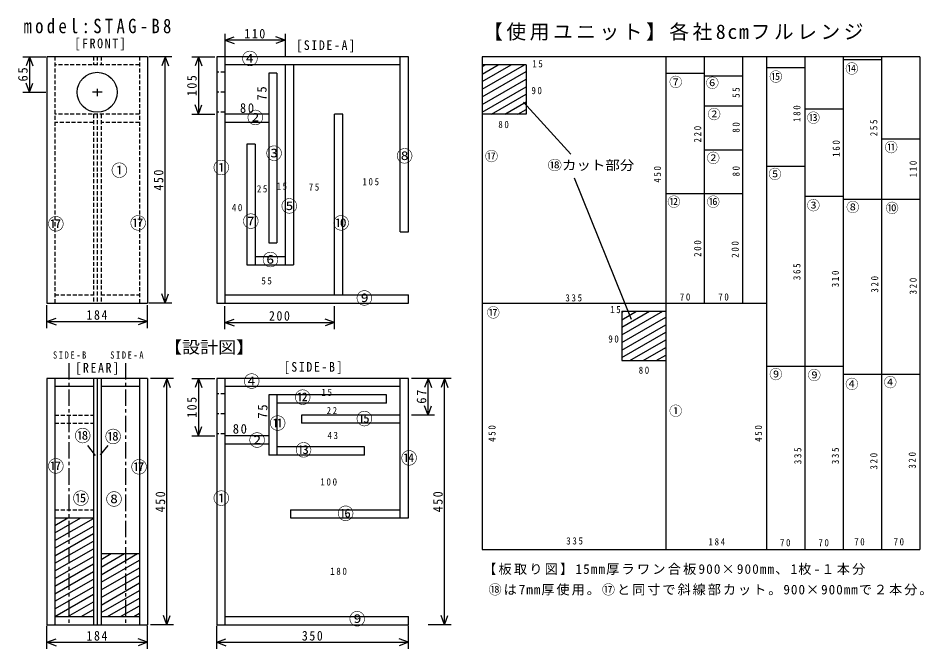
# Model space of a CAD drawing. Units: millimetres, scale not verified. Extents: x -1005 to 648, y -559 to 593.
import ezdxf
from ezdxf.enums import TextEntityAlignment as Align

# ---------------------------------------------------------------- set-up
doc = ezdxf.new("R2010")
doc.units = ezdxf.units.MM
doc.header["$LTSCALE"] = 6
doc.linetypes.add('CHAIN1', pattern=[8, 5, -1, 1, -1])
doc.linetypes.add('DASHED1', pattern=[1.8, 1.2, -0.6])
doc.layers.add('0-0', color=7, linetype='Continuous')
doc.styles.add('ＭＳ ゴシック', font='')
doc.styles.get('ＭＳ ゴシック').set_extended_font_data('MS Gothic')

msp = doc.modelspace()

# ---------------------------------------------------------------- linework, layer by layer
at = {"layer": '0-0', "color": 4}
for p, q in [((-628.057, 564.28), (-628.057, 522.28)), ((-518.057, 564.28), (-518.057, 522.28)), ((-628.057, 552.28), (-611.143, 558.436)), ((-518.057, 552.28), (-628.057, 552.28)), ((-628.057, 552.28), (-611.143, 546.123)), ((-518.057, 552.28), (-534.971, 558.436)), ((-518.057, 552.28), (-534.971, 546.123)), ((-996.793, 522.28), (-954.793, 522.28)), ((-984.793, 522.28), (-990.949, 505.365)), ((-984.793, 522.28), (-984.793, 457.28)), ((-984.793, 522.28), (-978.636, 505.365)), ((-725.098, 522.28), (-767.098, 522.28)), ((-737.098, 522.28), (-743.255, 505.365)), ((-737.098, 72.28), (-737.098, 522.28)), ((-737.098, 522.28), (-730.942, 505.365)), ((-688.321, 522.28), (-646.321, 522.28)), ((-676.321, 522.28), (-682.478, 505.365)), ((-676.321, 522.28), (-676.321, 417.28)), ((-676.321, 522.28), (-670.165, 505.365)), ((-984.793, 457.28), (-990.949, 474.194)), ((-984.793, 457.28), (-978.636, 474.194)), ((-996.793, 457.28), (-954.793, 457.28)), ((-676.321, 417.28), (-682.478, 434.194)), ((-676.321, 417.28), (-670.165, 434.194)), ((-688.321, 417.28), (-646.321, 417.28)), ((-737.098, 72.28), (-743.255, 89.194)), ((-737.098, 72.28), (-730.942, 89.194)), ((-953.161, 26.549), (-953.161, 68.549)), ((-769.161, 26.549), (-769.161, 68.549)), ((-725.098, 72.28), (-767.098, 72.28)), ((-628.057, 24.917), (-628.057, 66.917)), ((-428.057, 24.917), (-428.057, 66.917)), ((-953.161, 38.549), (-936.246, 44.706)), ((-953.161, 38.549), (-769.161, 38.549)), ((-953.161, 38.549), (-936.246, 32.393)), ((-769.161, 38.549), (-786.075, 44.706)), ((-769.161, 38.549), (-786.075, 32.393)), ((-628.057, 36.917), (-611.143, 43.073)), ((-628.057, 36.917), (-428.057, 36.917)), ((-628.057, 36.917), (-611.143, 30.761)), ((-428.057, 36.917), (-444.971, 43.073)), ((-428.057, 36.917), (-444.971, 30.761)), ((-721.834, -65.285), (-763.834, -65.285)), ((-733.834, -65.285), (-739.991, -82.199)), ((-733.834, -515.285), (-733.834, -65.285)), ((-733.834, -65.285), (-727.678, -82.199)), ((-688.321, -65.285), (-646.321, -65.285)), ((-676.321, -65.285), (-682.478, -82.199)), ((-676.321, -65.285), (-676.321, -170.285)), ((-676.321, -65.285), (-670.165, -82.199)), ((-215.254, -65.285), (-287.254, -65.285)), ((-257.254, -65.285), (-263.41, -82.199)), ((-257.254, -132.285), (-257.254, -65.285)), ((-257.254, -65.285), (-251.098, -82.199)), ((-227.254, -65.285), (-233.41, -82.199)), ((-227.254, -515.285), (-227.254, -65.285)), ((-227.254, -65.285), (-221.098, -82.199)), ((-257.254, -132.285), (-263.41, -115.371)), ((-257.254, -132.285), (-251.098, -115.371)), ((-245.254, -132.285), (-287.254, -132.285)), ((-676.321, -170.285), (-682.478, -153.371)), ((-676.321, -170.285), (-670.165, -153.371)), ((-688.321, -170.285), (-646.321, -170.285)), ((-733.834, -515.285), (-739.991, -498.371)), ((-733.834, -515.285), (-727.678, -498.371)), ((-227.254, -515.285), (-233.41, -498.371)), ((-227.254, -515.285), (-221.098, -498.371)), ((-953.161, -559.383), (-953.161, -517.383)), ((-769.161, -559.383), (-769.161, -517.383)), ((-721.834, -515.285), (-763.834, -515.285)), ((-643.057, -559.383), (-643.057, -517.383)), ((-293.057, -559.383), (-293.057, -517.383)), ((-215.254, -515.285), (-257.254, -515.285)), ((-953.161, -547.383), (-936.246, -541.227)), ((-769.161, -547.383), (-786.075, -541.227)), ((-643.057, -547.383), (-626.143, -541.227)), ((-293.057, -547.383), (-309.971, -541.227)), ((-953.161, -547.383), (-769.161, -547.383)), ((-953.161, -547.383), (-936.246, -553.54)), ((-769.161, -547.383), (-786.075, -553.54)), ((-643.057, -547.383), (-293.057, -547.383)), ((-643.057, -547.383), (-626.143, -553.54)), ((-293.057, -547.383), (-309.971, -553.54))]:
    msp.add_line(p, q, dxfattribs=at)
at = {"layer": '0-0'}
for p, q in [((-953.161, 522.28), (-953.161, 72.28)), ((-769.161, 522.28), (-953.161, 522.28)), ((-769.161, 522.28), (-769.161, 72.28)), ((-628.057, 522.28), (-628.057, 72.28)), ((-308.057, 202.28), (-308.057, 522.28)), ((-293.057, 202.28), (-293.057, 522.28)), ((-158.316, 522.28), (-158.316, -377.72)), ((640.684, 522.28), (-158.316, 522.28)), ((176.684, 522.28), (176.684, -377.72)), ((246.684, 522.28), (246.684, 72.28)), ((316.684, 522.28), (316.684, 72.28)), ((360.684, 522.28), (360.684, -377.72)), ((430.684, 522.28), (430.684, -377.72)), ((500.684, 522.28), (500.684, -377.72)), ((500.684, 517.28), (570.684, 517.28)), ((570.684, 522.28), (570.684, -377.72)), ((640.684, 522.28), (640.684, -377.72)), ((-308.057, 507.28), (-628.057, 507.28)), ((-518.057, 507.28), (-518.057, 142.28)), ((-503.057, 507.28), (-503.057, 142.28)), ((-78.316, 507.28), (-158.316, 507.28)), ((-158.316, 462.852), (-81.366, 507.28)), ((-158.316, 476.709), (-105.366, 507.28)), ((-158.316, 490.565), (-129.366, 507.28)), ((-158.316, 504.422), (-153.366, 507.28)), ((360.684, 502.28), (430.684, 502.28)), ((-533.057, 492.28), (-548.057, 492.28)), ((-548.057, 492.28), (-548.057, 182.28)), ((-533.057, 492.28), (-533.057, 182.28)), ((-158.316, 448.996), (-78.316, 495.184)), ((-158.316, 435.14), (-78.316, 481.328)), ((176.684, 492.28), (246.684, 492.28)), ((246.684, 487.28), (316.684, 487.28)), ((-861.161, 463.802), (-861.161, 450.103)), ((-158.316, 421.283), (-78.316, 467.471)), ((-852.028, 457.28), (-869.495, 457.28)), ((-141.25, 417.28), (-78.316, 453.615)), ((-117.25, 417.28), (-78.316, 439.758)), ((246.684, 432.28), (316.684, 432.28)), ((-548.057, 417.28), (-628.057, 417.28)), ((-413.057, 417.28), (-428.057, 417.28)), ((-428.057, 87.28), (-428.057, 417.28)), ((-413.057, 87.28), (-413.057, 417.28)), ((-93.25, 417.28), (-78.316, 425.902)), ((430.684, 427.28), (500.684, 427.28)), ((-548.057, 402.28), (-628.057, 402.28)), ((570.684, 372.28), (640.684, 372.28)), ((-573.057, 362.28), (-573.057, 142.28)), ((246.684, 352.28), (316.684, 352.28)), ((360.684, 322.28), (430.684, 322.28)), ((176.684, 272.28), (316.684, 272.28)), ((430.684, 267.28), (500.684, 267.28)), ((500.684, 262.28), (640.684, 262.28)), ((-308.057, 202.28), (-293.057, 202.28)), ((-548.057, 182.28), (-533.057, 182.28)), ((-573.057, 157.28), (-518.057, 157.28)), ((-588.057, 142.28), (-503.057, 142.28)), ((-628.057, 87.28), (-293.057, 87.28)), ((-293.057, 72.28), (-293.057, 87.28)), ((-953.161, 72.28), (-769.161, 72.28)), ((-643.057, 72.28), (-293.057, 72.28)), ((-158.316, 72.28), (360.684, 72.28)), ((96.684, 57.28), (176.684, 57.28)), ((96.684, 14.251), (171.212, 57.28)), ((96.684, 28.108), (147.212, 57.28)), ((96.684, 41.964), (123.212, 57.28)), ((96.684, 55.82), (99.212, 57.28)), ((96.684, 0.395), (176.684, 46.583)), ((96.684, -13.462), (176.684, 32.726)), ((96.684, -27.318), (176.684, 18.87)), ((111.327, -32.72), (176.684, 5.014)), ((135.327, -32.72), (176.684, -8.843)), ((159.327, -32.72), (176.684, -22.699)), ((360.684, -42.72), (500.684, -42.72)), ((-953.161, -65.285), (-953.161, -515.285)), ((-769.161, -65.285), (-953.161, -65.285)), ((-938.161, -65.285), (-938.161, -515.285)), ((-868.161, -65.285), (-868.161, -515.285)), ((-861.161, -65.285), (-861.161, -515.285)), ((-854.161, -65.285), (-854.161, -515.285)), ((-784.161, -65.285), (-784.161, -515.285)), ((-769.161, -65.285), (-769.161, -515.285)), ((-628.057, -65.285), (-628.057, -515.285)), ((-308.057, -320.285), (-308.057, -65.285)), ((-293.057, -320.285), (-293.057, -65.285)), ((500.684, -57.72), (640.684, -57.72)), ((-868.161, -80.285), (-938.161, -80.285)), ((-784.161, -80.285), (-854.161, -80.285)), ((-308.057, -80.285), (-628.057, -80.285)), ((-548.057, -95.285), (-548.057, -205.285)), ((-533.057, -95.285), (-533.057, -205.285)), ((-333.057, -110.285), (-533.057, -110.285)), ((-488.057, -132.285), (-488.057, -147.285)), ((-308.057, -132.285), (-488.057, -132.285)), ((-308.057, -147.285), (-488.057, -147.285)), ((-548.057, -170.285), (-628.057, -170.285)), ((-548.057, -185.285), (-628.057, -185.285)), ((-373.057, -190.285), (-533.057, -190.285)), ((-373.057, -205.285), (-373.057, -190.285)), ((-373.057, -205.285), (-548.057, -205.285)), ((-508.057, -305.285), (-308.057, -305.285)), ((-938.161, -320.285), (-868.161, -320.285)), ((-938.161, -347.658), (-890.75, -320.285)), ((-938.161, -333.801), (-914.75, -320.285)), ((-938.161, -361.514), (-868.161, -321.099)), ((-938.161, -375.37), (-868.161, -334.956)), ((-938.161, -389.227), (-868.161, -348.812)), ((-938.161, -403.083), (-868.161, -362.669)), ((-938.161, -416.94), (-868.161, -376.525)), ((-158.316, -377.72), (640.684, -377.72)), ((-938.161, -430.796), (-868.161, -390.382)), ((-854.161, -385.285), (-784.161, -385.285)), ((-854.161, -423.868), (-787.333, -385.285)), ((-854.161, -410.011), (-811.333, -385.285)), ((-854.161, -396.155), (-835.333, -385.285)), ((-938.161, -444.652), (-868.161, -404.238)), ((-854.161, -437.724), (-784.161, -397.31)), ((-854.161, -451.581), (-784.161, -411.166)), ((-938.161, -458.509), (-868.161, -418.094)), ((-854.161, -465.437), (-784.161, -425.023)), ((-938.161, -472.365), (-868.161, -431.951)), ((-938.161, -486.222), (-868.161, -445.807)), ((-854.161, -479.293), (-784.161, -438.879)), ((-938.161, -500.078), (-868.161, -459.664)), ((-854.161, -493.15), (-784.161, -452.735)), ((-914.519, -500.285), (-868.161, -473.52)), ((-842.519, -500.285), (-784.161, -466.592)), ((-890.519, -500.285), (-868.161, -487.376)), ((-818.519, -500.285), (-784.161, -480.448)), ((-794.519, -500.285), (-784.161, -494.305)), ((-938.161, -500.285), (-868.161, -500.285)), ((-854.161, -500.285), (-784.161, -500.285)), ((-628.057, -500.285), (-293.057, -500.285)), ((-293.057, -515.285), (-293.057, -500.285)), ((-953.161, -515.285), (-769.161, -515.285)), ((-643.057, -515.285), (-293.057, -515.285))]:
    msp.add_line(p, q, dxfattribs=at)
at = {"layer": '0-0', "linetype": 'DASHED1'}
for p, q in [((-938.161, 522.28), (-938.161, 72.28)), ((-868.161, 522.28), (-868.161, 507.28)), ((-861.161, 522.28), (-861.161, 507.28)), ((-854.161, 522.28), (-854.161, 507.28)), ((-784.161, 522.28), (-784.161, 72.28)), ((-784.161, 507.28), (-938.161, 507.28)), ((-628.057, 493.78), (-643.057, 493.78)), ((-628.057, 457.28), (-643.057, 457.28)), ((-784.161, 417.28), (-938.161, 417.28)), ((-868.161, 417.28), (-868.161, 72.28)), ((-861.161, 417.28), (-861.161, 72.28)), ((-854.161, 417.28), (-854.161, 72.28)), ((-628.057, 420.78), (-643.057, 420.78)), ((-868.161, 402.28), (-938.161, 402.28)), ((-784.161, 402.28), (-854.161, 402.28)), ((-938.161, 87.28), (-868.161, 87.28)), ((-854.161, 87.28), (-784.161, 87.28)), ((-628.057, -93.785), (-643.057, -93.785)), ((-628.057, -130.285), (-643.057, -130.285)), ((-938.161, -132.285), (-868.161, -132.285)), ((-938.161, -147.285), (-868.161, -147.285)), ((-628.057, -166.785), (-643.057, -166.785)), ((-938.161, -305.285), (-868.161, -305.285))]:
    msp.add_line(p, q, dxfattribs=at)
at = {"layer": '0-0', "color": 5}
for p, q in [((-83.238, 439.041), (3.264, 344.378)), ((114.249, 42.435), (9.793, 300.311)), ((-864.206, -206.02), (-878.366, -188.111)), ((-841.715, -188.111), (-855.876, -205.187))]:
    msp.add_line(p, q, dxfattribs=at)
at = {"layer": '0-0', "color": 6, "linetype": 'CHAIN1'}
for p, q in [((-913.161, -37.539), (-913.161, -515.285)), ((-809.161, -37.539), (-809.161, -515.285))]:
    msp.add_line(p, q, dxfattribs=at)
at = {"layer": '0-0'}
for points in [[(-293.057, 522.28), (-643.057, 522.28), (-643.057, 72.28)], [(-78.316, 507.28), (-78.316, 417.28), (-158.316, 417.28)], [(-573.057, 362.28), (-588.057, 362.28), (-588.057, 142.28)], [(96.684, 57.28), (96.684, -32.72), (176.684, -32.72)], [(-293.057, -65.285), (-643.057, -65.285), (-643.057, -515.285)], [(-333.057, -110.285), (-333.057, -95.285), (-548.057, -95.285)], [(-508.057, -305.285), (-508.057, -320.285), (-293.057, -320.285)]]:
    msp.add_lwpolyline(points, dxfattribs=at)
msp.add_circle((-861.161, 457.28), 36.5, dxfattribs=at)

# ---------------------------------------------------------------- texts
at = {"layer": '0-0', "color": 5, "style": 'ＭＳ ゴシック'}
for s, p in [('④', (-597.358, 501.062)), ('②', (-587.565, 393.342)), ('③', (-553.29, 328.057)), ('⑧', (-315, 323.161)), ('①', (-649.585, 301.943)), ('①', (-835.648, 297.047)), ('⑤', (-525.544, 231.762)), ('⑰', (-801.373, 200.751)), ('⑦', (-595.725, 204.016)), ('⑩', (-430.881, 200.751)), ('⑰', (-951.528, 199.119)), ('⑥', (-559.819, 133.834)), ('⑨', (-388.446, 63.653)), ('④', (-594.093, -88.135)), ('⑫', (-501.062, -117.513)), ('⑮', (-388.446, -156.684)), ('⑪', (-546.762, -164.845)), ('⑱', (-902.565, -187.694)), ('⑱', (-847.073, -189.326)), ('②', (-584.301, -195.855)), ('⑬', (-499.43, -213.808)), ('⑭', (-306.839, -228.497)), ('⑰', (-951.528, -243.187)), ('⑰', (-799.741, -244.819)), ('⑮', (-905.829, -301.943)), ('⑧', (-845.44, -303.575)), ('①', (-649.585, -301.943)), ('⑯', (-422.72, -329.689)), ('⑨', (-401.503, -522.28))]:
    msp.add_text(s, height=21.99, dxfattribs=at).set_placement(p, align=Align.BOTTOM_LEFT)
at = {"layer": '0-0', "style": 'ＭＳ ゴシック'}
for s, p in [('⑮', (365.596, 471.684)), ('⑭', (504.326, 486.373)), ('⑦', (182.798, 461.891)), ('⑥', (249.715, 460.259)), ('②', (252.979, 403.135)), ('⑬', (434.145, 396.606)), ('⑪', (576.14, 342.746)), ('⑰', (-153.42, 326.425)), ('②', (251.347, 323.161)), ('⑤', (363.964, 293.782)), ('⑫', (179.534, 243.187)), ('⑯', (251.347, 243.187)), ('③', (434.145, 236.658)), ('⑧', (505.959, 233.394)), ('⑩', (577.772, 231.762)), ('⑰', (-150.155, 40.803)), ('⑨', (365.596, -71.813)), ('⑨', (435.777, -73.446)), ('④', (504.326, -89.767)), ('④', (574.508, -86.503)), ('①', (182.798, -138.731))]:
    msp.add_text(s, height=17.6, dxfattribs=at).set_placement(p, align=Align.BOTTOM_LEFT)
at = {"layer": '0-0', "style": 'ＭＳ ゴシック', "width": 1.1}
for s, height, p in [('⑱カット部分', 17.6, (-39.171, 310.104)), ('【設計図】', 21.99, (-739.352, -26.114))]:
    msp.add_text(s, height=height, dxfattribs=at).set_placement(p, align=Align.BOTTOM_LEFT)
at = {"layer": '0-0', "color": 5, "char_height": 26.39, "attachment_point": 7, "style": 'ＭＳ ゴシック'}
for s, insert in [('\\T1.39;\\W0.85;model:STAG-B8', (-995.596, 564.715)), ('\\T1.18;【使用ユニット】各社8cmフルレンジ', (-156.684, 551.658))]:
    msp.add_mtext(s, dxfattribs=dict(at, insert=insert))
at = {"layer": '0-0', "attachment_point": 7, "style": 'ＭＳ ゴシック'}
for s, insert, char_height in [('\\T1.27;\\W0.9;110', (-592.557, 555.28), 17.6), ('\\T1.28;\\W0.9;[FRONT]', (-902.565, 533.705), 17.6), ('\\T1.28;\\W0.9;[SIDE-A]', (-497.798, 530.44), 17.6), ('\\T1.36;\\W0.9;15', (-66.917, 502.694), 13.2), ('\\T1.36;\\W0.9;90', (-68.549, 453.731), 13.2), ('\\T1.27;\\W0.95;80', (-600.622, 419.456), 17.6), ('\\T1.36;\\W0.9;80', (-128.938, 391.71), 13.2), ('\\T1.38;\\W0.9;105', (-377.021, 287.254), 13.2), ('\\T1.36;\\W0.9;25', (-569.611, 274.197), 13.2), ('\\T1.36;\\W0.9;15', (-533.705, 279.093), 13.2), ('\\T1.36;\\W0.9;75', (-474.948, 277.461), 13.2), ('\\T1.36;\\W0.9;40', (-615.311, 239.922), 13.2), ('\\T1.36;\\W0.9;55', (-561.451, 106.088), 13.2), ('\\T1.38;\\W0.9;335', (-6.528, 75.078), 13.2), ('\\T1.36;\\W0.9;70', (202.383, 76.71), 13.2), ('\\T1.36;\\W0.9;70', (272.565, 76.71), 13.2), ('\\T1.36;\\W0.9;15', (75.276, 53.695), 13.2), ('\\T1.27;\\W0.9;184', (-880.661, 41.549), 17.6), ('\\T1.27;\\W0.9;200', (-547.557, 39.917), 17.6), ('\\T1.36;\\W0.9;90', (71.813, 0), 13.2), ('\\T1.39;\\W0.85;SIDE-B', (-941.736, -29.378), 13.2), ('\\T1.39;\\W0.85;SIDE-A', (-837.28, -29.378), 13.2), ('\\T1.28;\\W0.9;[REAR]', (-900.933, -58.756), 17.6), ('\\T1.28;\\W0.9;[SIDE-B]', (-520.648, -57.124), 17.6), ('\\T1.36;\\W0.9;80', (127.306, -57.124), 13.2), ('\\T1.36;\\W0.9;15', (-451.76, -97.496), 13.2), ('\\T1.36;\\W0.9;22', (-442.306, -130.57), 13.2), ('\\T1.27;\\W0.95;80', (-613.679, -166.477), 17.6), ('\\T1.36;\\W0.9;43', (-440.674, -176.269), 13.2), ('\\T1.38;\\W0.9;100', (-453.731, -261.14), 13.2), ('\\T1.38;\\W0.9;335', (-4.896, -368.86), 13.2), ('\\T1.38;\\W0.9;184', (254.611, -370.492), 13.2), ('\\T1.36;\\W0.9;70', (385.181, -372.124), 13.2), ('\\T1.36;\\W0.9;70', (455.363, -372.124), 13.2), ('\\T1.36;\\W0.9;70', (520.648, -370.492), 13.2), ('\\T1.36;\\W0.9;70', (592.461, -370.492), 13.2), ('\\T1.38;\\W0.9;180', (-435.777, -424.352), 13.2), ('\\T1.17;【板取り図】15mm厚ラワン合板900×900mm、1枚-１本分', (-156.684, -424.352), 17.6), ('\\T1.15;⑱は7mm厚使用。⑰と同寸で斜線部カット。900×900mmで２本分。', (-146.891, -461.891), 17.6), ('\\T1.27;\\W0.9;184', (-880.661, -544.383), 17.6), ('\\T1.27;\\W0.9;350', (-487.557, -544.383), 17.6)]:
    msp.add_mtext(s, dxfattribs=dict(at, insert=insert, char_height=char_height))
at = {"layer": '0-0', "attachment_point": 7, "rotation": 90, "style": 'ＭＳ ゴシック'}
for s, insert, char_height in [('\\T1.27;\\W0.95;65', (-987.793, 477.03), 17.6), ('\\T1.27;\\W0.9;105', (-679.321, 450.28), 17.6), ('\\T1.27;\\W0.95;75', (-551.658, 442.306), 17.6), ('\\T1.36;\\W0.9;55', (311.736, 447.202), 13.2), ('\\T1.38;\\W0.9;180', (422.72, 403.135), 13.2), ('\\T1.36;\\W0.9;80', (311.736, 383.549), 13.2), ('\\T1.38;\\W0.9;255', (563.083, 377.021), 13.2), ('\\T1.38;\\W0.9;220', (241.554, 365.596), 13.2), ('\\T1.38;\\W0.9;160', (494.534, 339.482), 13.2), ('\\T1.38;\\W0.9;110', (634.896, 301.943), 13.2), ('\\T1.27;\\W0.9;450', (-740.098, 277.78), 17.6), ('\\T1.38;\\W0.9;450', (168.109, 292.15), 13.2), ('\\T1.36;\\W0.9;80', (311.736, 303.575), 13.2), ('\\T1.38;\\W0.9;200', (241.554, 156.684), 13.2), ('\\T1.38;\\W0.9;200', (310.104, 155.052), 13.2), ('\\T1.38;\\W0.9;365', (422.72, 114.249), 13.2), ('\\T1.38;\\W0.9;310', (492.902, 101.192), 13.2), ('\\T1.38;\\W0.9;320', (564.715, 91.399), 13.2), ('\\T1.38;\\W0.9;320', (634.896, 88.135), 13.2), ('\\T1.27;\\W0.95;67', (-260.254, -111.535), 17.6), ('\\T1.27;\\W0.9;105', (-679.321, -137.285), 17.6), ('\\T1.27;\\W0.95;75', (-550.026, -138.731), 17.6), ('\\T1.38;\\W0.9;450', (-133.834, -181.166), 13.2), ('\\T1.38;\\W0.9;450', (352.539, -181.166), 13.2), ('\\T1.38;\\W0.9;335', (424.352, -221.969), 13.2), ('\\T1.38;\\W0.9;335', (492.902, -221.969), 13.2), ('\\T1.38;\\W0.9;320', (563.083, -231.762), 13.2), ('\\T1.38;\\W0.9;320', (633.264, -230.13), 13.2), ('\\T1.27;\\W0.9;450', (-736.834, -309.785), 17.6), ('\\T1.27;\\W0.9;450', (-230.254, -309.785), 17.6)]:
    msp.add_mtext(s, dxfattribs=dict(at, insert=insert, char_height=char_height))

doc.saveas('drawing.dxf')
